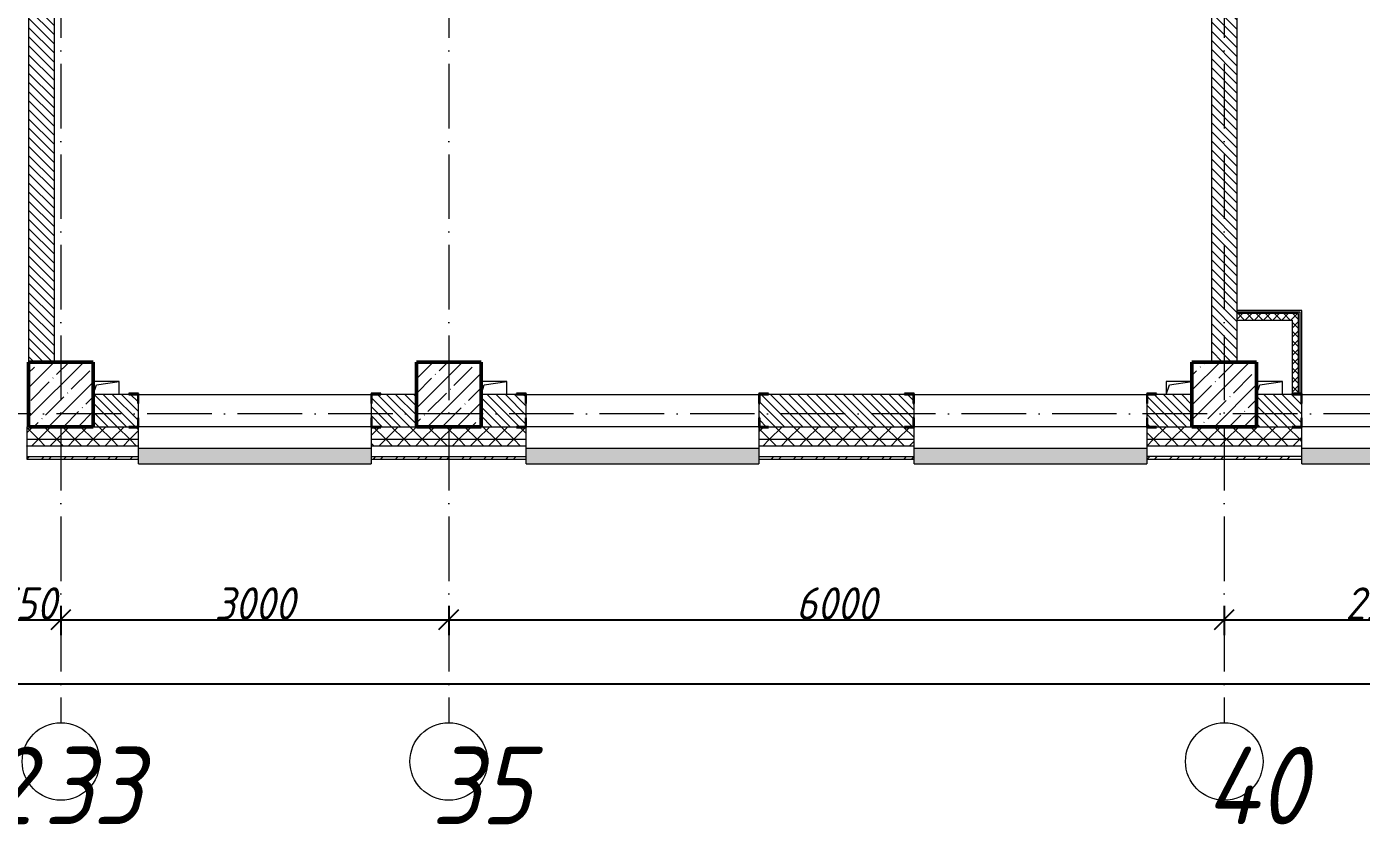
# Model space of a CAD drawing. Header units: millimetres. Extents: x -12989 to 629078, y -109036 to 555275.
# Drawn here: x 558248 to 568573, y 317997 to 324167 of the extents above; entities that cross this region are included whole.
import ezdxf

# ---------------------------------------------------------------- set-up
doc = ezdxf.new("R2010")
doc.units = ezdxf.units.MM
doc.linetypes.add('50_200_ШТРИХ_1Т_ш5_п1_п1_', pattern=[700, 500, -100, 0, -100])
for name, color, linetype, lineweight in [('A-____-____-DIMS', 7, 'Continuous', 9), ('A-GENM-____-MCUT', 7, 'Continuous', 25), ('A-GENM-____-OTLN', 7, 'Continuous', 9), ('A-GENM-____-OTLN-1', 7, 'Continuous', 25), ('A-GLAZ-____-OTLN', 7, 'Continuous', 9), ('A-WALL-____-MCUT', 7, 'Continuous', 13), ('A-WALL-____-MCUT-1', 7, 'Continuous', 9), ('A-WALL-____-OTLN', 7, 'Continuous', 9), ('A-WALL-____-PATT-1', 7, 'Continuous', 9), ('A-WALL-FNSH-MCUT-1', 7, 'Continuous', 9), ('S-COLS-____-MCUT', 7, 'Continuous', 50), ('S-COLS-____-OTLN', 7, 'Continuous', 9), ('S-GRID-____-IDEN', 7, 'Continuous', 9), ('S-GRID-____-OTLN-1', 7, '50_200_ШТРИХ_1Т_ш5_п1_п1_', 9)]:
    doc.layers.add(name, color=color, linetype=linetype, lineweight=lineweight)
doc.layers.add('A-GLAZ-____-OTLN-1', color=7, linetype='Continuous', lineweight=9, true_color=0xc0c0c0)
doc.layers.add('A-WALL-____-PATT-3', color=9, linetype='Continuous', lineweight=9, true_color=0x808080)
doc.styles.add('ISOCPEUR_I_9', font='isocpeui.ttf', dxfattribs={"width": 0.9, "height": 250})
doc.dimstyles.new('ISO-2_5_0_9К_БОЛЬШОЙ_ОСИ', dxfattribs={"dimscale": 304.8, "dimtxt": 248.995294, "dimasz": 0.492126, "dimexe": 0.393701, "dimexo": 0, "dimgap": 0, "dimtad": 1, "dimdec": 0, "dimzin": 0, "dimdsep": 46, "dimtxsty": 'ISOCPEUR_I_9', "dimblk1": 'OBLIQUE', "dimblk2": 'OBLIQUE', "dimsah": 1, "dimcen": 0.09, "dimdle": 0.393701, "dimazin": 0, "dimtfac": 1, "dimtdec": 4, "dimtix": 1, "dimtmove": 0, "dimatfit": 3, "dimfxl": 1, "dimtvp": 1, "dimtolj": 1, "dimtzin": 0, "dimarcsym": 2})
pattern_1 = [(135, (513013.31, 265891.49), (-35.35534, -35.35534), [])]
pattern_2 = [(45, (513013.31, 265891.49), (-35.35534, 35.35534), []), (135, (513013.31, 265891.49), (-35.35534, -35.35534), [])]
pattern_3 = [(45, (513013.31, 265891.49), (-70.71068, 70.71068), []), (135, (513013.31, 265891.49), (-70.71068, -70.71068), [])]

# ---------------------------------------------------------------- blocks, each defined once
blk = doc.blocks.new('BSC_Колонна _Прямоугольная - 500х500-V22-АР1_План отверстий 1 этажа в осях 1-64_Ю-ЯЯ')
at = {"layer": 'S-COLS-____-OTLN'}
h = blk.add_hatch(dxfattribs=at)
h.set_pattern_fill('FP_28', color=256, style=0, pattern_type=2)
h.set_pattern_definition([(45, (-54500, -55431.04), (-114.04925, 114.04925), []), (45, (-54385.95, -55431.04), (-114.04925, 114.04925), [201.613, -40.323, 3.353, -36.97])])
h.paths.add_polyline_path([(-250, -250), (250, -250), (250, 250), (-250, 250), (-250, -225)], flags=0)
at = {"layer": 'S-COLS-____-MCUT'}
for p, q in [((250, 250), (-250, 250)), ((-250, 250), (-250, -250)), ((250, -250), (250, 250)), ((-250, -250), (250, -250))]:
    blk.add_line(p, q, dxfattribs=at)
blk = doc.blocks.new('BSC_Колонна _Прямоугольная - 500х500-V50-АР1_План отверстий 1 этажа в осях 1-64_Ю-ЯЯ')
at = {"layer": 'S-COLS-____-OTLN'}
h = blk.add_hatch(dxfattribs=at)
h.set_pattern_fill('FP_57', color=256, style=0, pattern_type=2)
h.set_pattern_definition([(45, (-48500, -55431.04), (-114.04925, 114.04925), []), (45, (-48385.95, -55431.04), (-114.04925, 114.04925), [201.613, -40.323, 3.353, -36.97])])
h.paths.add_polyline_path([(-250, -250), (250, -250), (250, 250), (-250, 250), (-250, 178)], flags=0)
at = {"layer": 'S-COLS-____-MCUT'}
for p, q in [((250, 250), (-250, 250)), ((-250, 250), (-250, -250)), ((250, -250), (250, 250)), ((-250, -250), (250, -250))]:
    blk.add_line(p, q, dxfattribs=at)
blk = doc.blocks.new('BSC_Колонна _Прямоугольная - 500х500-V80-АР1_План отверстий 1 этажа в осях 1-64_Ю-ЯЯ')
at = {"layer": 'S-COLS-____-OTLN'}
h = blk.add_hatch(dxfattribs=at)
h.set_pattern_fill('FP_89', color=256, style=0, pattern_type=2)
h.set_pattern_definition([(45, (-45500, -55431.04), (-114.04925, 114.04925), []), (45, (-45385.95, -55431.04), (-114.04925, 114.04925), [201.613, -40.323, 3.353, -36.97])])
h.paths.add_polyline_path([(-250, -250), (250, -250), (250, 250), (-250, 250), (-250, 178)], flags=0)
at = {"layer": 'S-COLS-____-MCUT'}
for p, q in [((250, 250), (-250, 250)), ((-250, 250), (-250, -250)), ((250, -250), (250, 250)), ((-250, -250), (250, -250))]:
    blk.add_line(p, q, dxfattribs=at)
blk = doc.blocks.new('Фахверк_СКБ_Уголок - 250_2700-27497298-АР1_План отверстий 1 этажа в осях 1-64_Ю-ЯЯ')
at = {"layer": 'A-GENM-____-MCUT'}
for p, q in [((200, 181), (125, 181)), ((125, 181), (125, 106)), ((125, 106), (131, 106)), ((131, 106), (131, 175)), ((131, 175), (200, 175)), ((200, 175), (200, 181)), ((131, -6), (125, -6)), ((125, -6), (125, -81)), ((125, -81), (200, -81)), ((131, -75), (131, -6)), ((200, -75), (131, -75)), ((200, -81), (200, -75))]:
    blk.add_line(p, q, dxfattribs=at)
blk = doc.blocks.new('AR_Отверстие прямоугольное _в плите_ - AR_Отверстие прямоугольное _в плите_-V206-АР1_План отверстий 1 этажа в осях 1-64_Ю-ЯЯ')
at = {"layer": 'A-GENM-____-OTLN'}
for p, q in [((100, 50), (-100, 50)), ((-100, -50), (-75, 25)), ((-75, 25), (100, 50)), ((100, -50), (100, 50))]:
    blk.add_line(p, q, dxfattribs=at)
blk = doc.blocks.new('AR_Отверстие прямоугольное _в плите_ - AR_Отверстие прямоугольное _в плите_-V228-АР1_План отверстий 1 этажа в осях 1-64_Ю-ЯЯ')
at = {"layer": 'A-GENM-____-OTLN'}
for p, q in [((100, 50), (-100, 50)), ((-100, 50), (-100, -50)), ((-100, -50), (-75, 25)), ((-75, 25), (100, 50))]:
    blk.add_line(p, q, dxfattribs=at)
blk = doc.blocks.new('Отлив_СКБ - Отлив витража_120_НВФ-31885687-АР1_План отверстий 1 этажа в осях 1-64_Ю-ЯЯ')
at = {"layer": 'A-GLAZ-____-OTLN-1'}
for points in [[(0, -2), (1800, -2), (1800, 0), (0, 0)], [(877, -120), (1800, -120), (1800, -2), (0, -2), (0, -120)]]:
    blk.add_hatch(color=256, dxfattribs=at).paths.add_polyline_path(points, flags=0)
at = {"layer": 'A-GLAZ-____-OTLN'}
for p, q in [((0, 0), (1800, 0)), ((1800, -2), (0, -2)), ((0, -120), (0, -83)), ((1800, -83), (1800, -120)), ((0, -120), (1800, -120))]:
    blk.add_line(p, q, dxfattribs=at)
blk = doc.blocks.new('Ось сетки - Круг_Ø6_00__ISO-2_5_0_9K_-25732049-АР1_План отверстий 1 этажа в осях 1-64_Ю-ЯЯ')
at = {"layer": 'S-GRID-____-IDEN'}
blk.add_circle((0, 0), 3, dxfattribs=at)
blk = doc.blocks.new('_Oblique')
at = {"color": 0, "linetype": 'ByBlock', "lineweight": -2}
blk.add_line((-0.5, -0.5), (0.5, 0.5), dxfattribs=at)
blk = doc.blocks.new('*D5480')
at = {"layer": 'A-____-____-DIMS', "color": 0, "lineweight": -2, "transparency": 16777216}
for p, q in [((557963, 319686), (557963, 319460)), ((558513, 319686), (558513, 319460)), ((557843, 319580), (558633, 319580))]:
    blk.add_line(p, q, dxfattribs=at)
at = {"layer": 'Defpoints', "color": 0, "transparency": 16777216}
for p in [(557963, 319686), (558513, 319686), (558513, 319580)]:
    blk.add_point(p, dxfattribs=at)
at = {"layer": 'A-____-____-DIMS', "color": 0, "lineweight": -2, "transparency": 16777216, "xscale": 150, "yscale": 150, "zscale": 150, "rotation": 180}
blk.add_blockref('_Oblique', (557963, 319580), dxfattribs=at)
at = {"layer": 'A-____-____-DIMS', "color": 0, "lineweight": -2, "transparency": 16777216, "xscale": 150, "yscale": 150, "zscale": 150}
blk.add_blockref('_Oblique', (558513, 319580), dxfattribs=at)
at = {"layer": 'A-____-____-DIMS', "color": 0, "transparency": 16777216, "insert": (558238, 319705), "char_height": 250, "width": 568.86, "attachment_point": 5, "style": 'ISOCPEUR_I_9'}
blk.add_mtext('\\A1;550', dxfattribs=at)
blk = doc.blocks.new('*D5481')
at = {"layer": 'A-____-____-DIMS', "color": 0, "lineweight": -2, "transparency": 16777216}
for p, q in [((558513, 319686), (558513, 319460)), ((561513, 319686), (561513, 319460)), ((558393, 319580), (561633, 319580))]:
    blk.add_line(p, q, dxfattribs=at)
at = {"layer": 'Defpoints', "color": 0, "transparency": 16777216}
for p in [(558513, 319686), (561513, 319686), (561513, 319580)]:
    blk.add_point(p, dxfattribs=at)
at = {"layer": 'A-____-____-DIMS', "color": 0, "lineweight": -2, "transparency": 16777216, "xscale": 150, "yscale": 150, "zscale": 150, "rotation": 180}
blk.add_blockref('_Oblique', (558513, 319580), dxfattribs=at)
at = {"layer": 'A-____-____-DIMS', "color": 0, "lineweight": -2, "transparency": 16777216, "xscale": 150, "yscale": 150, "zscale": 150}
blk.add_blockref('_Oblique', (561513, 319580), dxfattribs=at)
at = {"layer": 'A-____-____-DIMS', "color": 0, "transparency": 16777216, "insert": (560013, 319705), "char_height": 250, "width": 758.48, "attachment_point": 5, "style": 'ISOCPEUR_I_9'}
blk.add_mtext('\\A1;3000', dxfattribs=at)
blk = doc.blocks.new('*D5482')
at = {"layer": 'A-____-____-DIMS', "color": 0, "lineweight": -2, "transparency": 16777216}
for p, q in [((561513, 319686), (561513, 319460)), ((567513, 319686), (567513, 319460)), ((561393, 319580), (567633, 319580))]:
    blk.add_line(p, q, dxfattribs=at)
at = {"layer": 'Defpoints', "color": 0, "transparency": 16777216}
for p in [(561513, 319686), (567513, 319686), (567513, 319580)]:
    blk.add_point(p, dxfattribs=at)
at = {"layer": 'A-____-____-DIMS', "color": 0, "lineweight": -2, "transparency": 16777216, "xscale": 150, "yscale": 150, "zscale": 150, "rotation": 180}
blk.add_blockref('_Oblique', (561513, 319580), dxfattribs=at)
at = {"layer": 'A-____-____-DIMS', "color": 0, "lineweight": -2, "transparency": 16777216, "xscale": 150, "yscale": 150, "zscale": 150}
blk.add_blockref('_Oblique', (567513, 319580), dxfattribs=at)
at = {"layer": 'A-____-____-DIMS', "color": 0, "transparency": 16777216, "insert": (564513, 319705), "char_height": 250, "width": 758.48, "attachment_point": 5, "style": 'ISOCPEUR_I_9'}
blk.add_mtext('\\A1;6000', dxfattribs=at)
blk = doc.blocks.new('*D5483')
at = {"layer": 'A-____-____-DIMS', "color": 0, "lineweight": -2, "transparency": 16777216}
for p, q in [((567513, 319686), (567513, 319460)), ((570013, 319686), (570013, 319460)), ((567393, 319580), (570133, 319580))]:
    blk.add_line(p, q, dxfattribs=at)
at = {"layer": 'Defpoints', "color": 0, "transparency": 16777216}
for p in [(567513, 319686), (570013, 319686), (570013, 319580)]:
    blk.add_point(p, dxfattribs=at)
at = {"layer": 'A-____-____-DIMS', "color": 0, "lineweight": -2, "transparency": 16777216, "xscale": 150, "yscale": 150, "zscale": 150, "rotation": 180}
blk.add_blockref('_Oblique', (567513, 319580), dxfattribs=at)
at = {"layer": 'A-____-____-DIMS', "color": 0, "lineweight": -2, "transparency": 16777216, "xscale": 150, "yscale": 150, "zscale": 150}
blk.add_blockref('_Oblique', (570013, 319580), dxfattribs=at)
at = {"layer": 'A-____-____-DIMS', "color": 0, "transparency": 16777216, "insert": (568763, 319705), "char_height": 250, "width": 758.48, "attachment_point": 5, "style": 'ISOCPEUR_I_9'}
blk.add_mtext('\\A1;2500', dxfattribs=at)
blk = doc.blocks.new('*D5555')
at = {"layer": 'A-____-____-DIMS', "color": 0, "lineweight": -2, "transparency": 16777216}
for p, q in [((510663, 319189), (510663, 318963)), ((584063, 319189), (584063, 318963)), ((510543, 319083), (584183, 319083))]:
    blk.add_line(p, q, dxfattribs=at)
at = {"layer": 'Defpoints', "color": 0, "transparency": 16777216}
for p in [(510663, 319189), (584063, 319189), (584063, 319083)]:
    blk.add_point(p, dxfattribs=at)
at = {"layer": 'A-____-____-DIMS', "color": 0, "lineweight": -2, "transparency": 16777216, "xscale": 150, "yscale": 150, "zscale": 150, "rotation": 180}
blk.add_blockref('_Oblique', (510663, 319083), dxfattribs=at)
at = {"layer": 'A-____-____-DIMS', "color": 0, "lineweight": -2, "transparency": 16777216, "xscale": 150, "yscale": 150, "zscale": 150}
blk.add_blockref('_Oblique', (584063, 319083), dxfattribs=at)
at = {"layer": 'A-____-____-DIMS', "color": 0, "transparency": 16777216, "insert": (547363, 319210), "char_height": 250, "width": 971.08, "attachment_point": 5, "style": 'ISOCPEUR_I_9'}
blk.add_mtext('\\A1;73400', dxfattribs=at)

msp = doc.modelspace()

# ---------------------------------------------------------------- hatches: boundary and pattern name
at = {"layer": 'A-WALL-____-PATT-1'}
h = msp.add_hatch(dxfattribs=at)
h.set_pattern_fill('FP_6', color=256, style=0, pattern_type=2)
h.set_pattern_definition(pattern_1)
h.paths.add_polyline_path([(558263.3109, 321572.5335), (558463.3109, 321572.5335), (558463.3109, 325072.5335), (558394.3109, 325072.5335), (558394.3109, 325078.5335), (558463.3109, 325078.5335), (558463.3109, 328572.5335), (558263.3109, 328572.5335), (558263.3109, 325078.5335), (558332.3109, 325078.5335), (558332.3109, 325072.5335), (558263.3109, 325072.5335), (558263.3109, 323115.3495)], flags=0)
h = msp.add_hatch(dxfattribs=at)
h.set_pattern_fill('FP_6', color=256, style=0, pattern_type=2)
h.set_pattern_definition(pattern_1)
h.paths.add_polyline_path([(567413.3109, 321572.5335), (567613.3109, 321572.5335), (567613.3109, 325072.5335), (567544.3109, 325072.5335), (567544.3109, 325078.5335), (567613.3109, 325078.5335), (567613.3109, 328572.5335), (567413.3109, 328572.5335), (567413.3109, 325078.5335), (567482.3109, 325078.5335), (567482.3109, 325072.5335), (567413.3109, 325072.5335), (567413.3109, 323115.3495)], flags=0)
h = msp.add_hatch(dxfattribs=at)
h.set_pattern_fill('FP_6', color=256, style=0, pattern_type=2)
h.set_pattern_definition(pattern_1)
h.paths.add_polyline_path([(560919.3109, 321072.5335), (561263.3109, 321072.5335), (561263.3109, 321322.5335), (560919.3109, 321322.5335), (560919.3109, 321253.5335), (560913.3109, 321253.5335), (560913.3109, 321141.5335), (560919.3109, 321141.5335)], flags=0)
h.paths.add_polyline_path([(559038.3109, 321072.5335), (559107.3109, 321072.5335), (559107.3109, 321141.5335), (559113.3109, 321141.5335), (559113.3109, 321253.5335), (559107.3109, 321253.5335), (559107.3109, 321322.5335), (558763.3109, 321322.5335), (558763.3109, 321072.5335), (558952.9195, 321072.5335)], flags=0)
h = msp.add_hatch(dxfattribs=at)
h.set_pattern_fill('FP_6', color=256, style=0, pattern_type=2)
h.set_pattern_definition(pattern_1)
h.paths.add_polyline_path([(565038.3109, 321072.5335), (565107.3109, 321072.5335), (565107.3109, 321141.5335), (565113.3109, 321141.5335), (565113.3109, 321253.5335), (565107.3109, 321253.5335), (565107.3109, 321322.5335), (563919.3109, 321322.5335), (563919.3109, 321253.5335), (563913.3109, 321253.5335), (563913.3109, 321141.5335), (563919.3109, 321141.5335), (563919.3109, 321072.5335), (564255.4215, 321072.5335)], flags=0)
h.paths.add_polyline_path([(566988.3109, 321072.5335), (567263.3109, 321072.5335), (567263.3109, 321322.5335), (566919.3109, 321322.5335), (566919.3109, 321253.5335), (566913.3109, 321253.5335), (566913.3109, 321141.5335), (566919.3109, 321141.5335), (566919.3109, 321072.5335)], flags=0)
h.paths.add_polyline_path([(562107.3109, 321072.5335), (562107.3109, 321141.5335), (562113.3109, 321141.5335), (562113.3109, 321253.5335), (562107.3109, 321253.5335), (562107.3109, 321322.5335), (561763.3109, 321322.5335), (561763.3109, 321072.5335), (562038.3109, 321072.5335)], flags=0)
h = msp.add_hatch(dxfattribs=at)
h.set_pattern_fill('FP_6', color=256, style=0, pattern_type=2)
h.set_pattern_definition(pattern_1)
h.paths.add_polyline_path([(568107.3109, 321072.5335), (568107.3109, 321141.5335), (568113.3109, 321141.5335), (568113.3109, 321253.5335), (568107.3109, 321253.5335), (568107.3109, 321322.5335), (567763.3109, 321322.5335), (567763.3109, 321072.5335), (568038.3109, 321072.5335)], flags=0)
h.paths.add_polyline_path([(570263.3109, 321072.5335), (570263.3109, 321322.5335), (569919.3109, 321322.5335), (569919.3109, 321253.5335), (569913.3109, 321253.5335), (569913.3109, 321141.5335), (569919.3109, 321141.5335), (569919.3109, 321072.5335), (569988.3109, 321072.5335)], flags=0)
h = msp.add_hatch(dxfattribs=at)
h.set_pattern_fill('FP_1', color=256, style=0, pattern_type=2)
h.set_pattern_definition(pattern_3)
h.paths.add_polyline_path([(572913.3109, 320972.5335), (573513.3109, 320972.5335), (573513.3109, 321072.5335), (572988.3109, 321072.5335), (572988.3109, 321066.5335), (572913.3109, 321066.5335)], flags=0)
h.paths.add_polyline_path([(571113.3109, 320972.5335), (571113.3109, 321066.5335), (571038.3109, 321066.5335), (571038.3109, 321072.5335), (569988.3109, 321072.5335), (569988.3109, 321066.5335), (569913.3109, 321066.5335), (569913.3109, 320972.5335), (570441.6739, 320972.5335)], flags=0)
h.paths.add_polyline_path([(568113.3109, 320972.5335), (568113.3109, 321066.5335), (568038.3109, 321066.5335), (568038.3109, 321072.5335), (566988.3109, 321072.5335), (566988.3109, 321066.5335), (566913.3109, 321066.5335), (566913.3109, 320972.5335), (567790.4229, 320972.5335)], flags=0)
h.paths.add_polyline_path([(565113.3109, 320972.5335), (565113.3109, 321066.5335), (565038.3109, 321066.5335), (565038.3109, 321072.5335), (563988.3109, 321072.5335), (563988.3109, 321066.5335), (563913.3109, 321066.5335), (563913.3109, 320972.5335), (565107.3109, 320972.5335)], flags=0)
h.paths.add_polyline_path([(562113.3109, 320972.5335), (562113.3109, 321066.5335), (562038.3109, 321066.5335), (562038.3109, 321072.5335), (560988.3109, 321072.5335), (560988.3109, 321066.5335), (560913.3109, 321066.5335), (560913.3109, 320972.5335), (562038.3109, 320972.5335)], flags=0)
h.paths.add_polyline_path([(558952.9195, 320972.5335), (559113.3109, 320972.5335), (559113.3109, 321066.5335), (559038.3109, 321066.5335), (559038.3109, 321072.5335), (558248.3109, 321072.5335), (558248.3109, 320972.5335), (558763.3109, 320972.5335)], flags=0)
h = msp.add_hatch(dxfattribs=at)
h.set_pattern_fill('FP_1', color=256, style=0, pattern_type=2)
h.set_pattern_definition(pattern_3)
h.paths.add_polyline_path([(573092.9249, 320922.5335), (573513.3109, 320922.5335), (573513.3109, 320972.5335), (572913.3109, 320972.5335), (572913.3109, 320922.5335)], flags=0)
h.paths.add_polyline_path([(571113.3109, 320922.5335), (571113.3109, 320972.5335), (569913.3109, 320972.5335), (569913.3109, 320922.5335), (570441.6739, 320922.5335)], flags=0)
h.paths.add_polyline_path([(568113.3109, 320922.5335), (568113.3109, 320972.5335), (566913.3109, 320972.5335), (566913.3109, 320922.5335), (567790.4229, 320922.5335)], flags=0)
h.paths.add_polyline_path([(562113.3109, 320922.5335), (562113.3109, 320972.5335), (560913.3109, 320972.5335), (560913.3109, 320922.5335), (561604.1705, 320922.5335)], flags=0)
h.paths.add_polyline_path([(564255.4215, 320922.5335), (565113.3109, 320922.5335), (565113.3109, 320972.5335), (563913.3109, 320972.5335), (563913.3109, 320922.5335)], flags=0)
h.paths.add_polyline_path([(558952.9195, 320922.5335), (559113.3109, 320922.5335), (559113.3109, 320972.5335), (558248.3109, 320972.5335), (558248.3109, 320922.5335)], flags=0)
h = msp.add_hatch(dxfattribs=at)
h.set_pattern_fill('FP_3', color=256, style=0, pattern_type=2)
h.set_pattern_definition([(45, (513013.31, 265891.49), (-85.53659, 85.53659), []), (45, (513070.34, 265891.49), (-85.53659, 85.53659), [])])
h.paths.add_polyline_path([(573633.3109, 320822.5335), (573633.3109, 320842.5335), (572913.3109, 320842.5335), (572913.3109, 320822.5335), (573092.9249, 320822.5335)], flags=0)
h.paths.add_polyline_path([(570441.6739, 320822.5335), (571113.3109, 320822.5335), (571113.3109, 320842.5335), (569913.3109, 320842.5335), (569913.3109, 320822.5335)], flags=0)
h.paths.add_polyline_path([(566913.3109, 320822.5335), (568113.3109, 320822.5335), (568113.3109, 320842.5335), (566913.3109, 320842.5335)], flags=0)
h.paths.add_polyline_path([(565113.3109, 320822.5335), (565113.3109, 320842.5335), (563913.3109, 320842.5335), (563913.3109, 320822.5335), (564255.4215, 320822.5335)], flags=0)
h.paths.add_polyline_path([(561604.1705, 320822.5335), (562113.3109, 320822.5335), (562113.3109, 320842.5335), (560913.3109, 320842.5335), (560913.3109, 320822.5335)], flags=0)
h.paths.add_polyline_path([(559113.3109, 320822.5335), (559113.3109, 320842.5335), (558248.3109, 320842.5335), (558248.3109, 320822.5335), (558952.9195, 320822.5335)], flags=0)
at = {"layer": 'A-WALL-____-PATT-3'}
h = msp.add_hatch(dxfattribs=at)
h.set_pattern_fill('FP_7', color=256, style=0, pattern_type=2)
h.set_pattern_definition(pattern_2)
h.paths.add_polyline_path([(568087.7892, 321328.5335), (568088.3109, 321328.5335), (568088.3109, 321947.5335), (568038.3109, 321947.5335), (568038.3109, 321328.5335)], flags=0)
h.paths.add_polyline_path([(568038.3109, 324647.5335), (568088.3109, 324647.5335), (568088.3109, 325497.5335), (568038.3109, 325497.5335), (568038.3109, 324697.5335)], flags=0)
h.paths.add_polyline_path([(568088.3109, 328197.5335), (568088.3109, 328997.5335), (568038.3109, 328997.5335), (568038.3109, 328197.5335)], flags=0)
h = msp.add_hatch(dxfattribs=at)
h.set_pattern_fill('FP_7', color=256, style=0, pattern_type=2)
h.set_pattern_definition(pattern_2)
h.paths.add_polyline_path([(568038.3109, 321897.5335), (568038.3109, 321947.5335), (567613.3109, 321947.5335), (567613.3109, 321897.5335), (567790.4229, 321897.5335)], flags=0)

# ---------------------------------------------------------------- linework, layer by layer
at = {"layer": 'A-WALL-____-MCUT'}
for p, q in [((558263.3109, 325072.5335), (558263.3109, 321572.5335)), ((558463.3109, 321572.5335), (558463.3109, 325072.5335)), ((567413.3109, 325072.5335), (567413.3109, 321572.5335)), ((567613.3109, 321572.5335), (567613.3109, 325072.5335)), ((568088.3109, 321947.5335), (567613.3109, 321947.5335)), ((568088.3109, 321328.5335), (568088.3109, 321947.5335)), ((567613.3109, 321897.5335), (568038.3109, 321897.5335)), ((568038.3109, 321897.5335), (568038.3109, 321328.5335)), ((559038.3109, 321322.5335), (558763.3109, 321322.5335)), ((561263.3109, 321322.5335), (560988.3109, 321322.5335)), ((562038.3109, 321322.5335), (561763.3109, 321322.5335)), ((565038.3109, 321322.5335), (563988.3109, 321322.5335)), ((567263.3109, 321322.5335), (566988.3109, 321322.5335)), ((568038.3109, 321322.5335), (567763.3109, 321322.5335)), ((559113.3109, 321141.5335), (559113.3109, 321253.5335)), ((560913.3109, 321253.5335), (560913.3109, 321141.5335)), ((562113.3109, 321141.5335), (562113.3109, 321253.5335)), ((563913.3109, 321253.5335), (563913.3109, 321141.5335)), ((565113.3109, 321141.5335), (565113.3109, 321253.5335)), ((566913.3109, 321253.5335), (566913.3109, 321141.5335)), ((568113.3109, 321141.5335), (568113.3109, 321253.5335)), ((558263.3109, 321072.5335), (558248.3109, 321072.5335)), ((558248.3109, 321072.5335), (558248.3109, 320842.5335)), ((559113.3109, 320842.5335), (559113.3109, 321066.5335)), ((560913.3109, 321066.5335), (560913.3109, 320842.5335)), ((562113.3109, 320842.5335), (562113.3109, 321066.5335)), ((563913.3109, 321066.5335), (563913.3109, 320842.5335)), ((565113.3109, 320842.5335), (565113.3109, 321066.5335)), ((566913.3109, 321066.5335), (566913.3109, 320842.5335)), ((568113.3109, 320842.5335), (568113.3109, 321066.5335)), ((558248.3109, 320842.5335), (559113.3109, 320842.5335)), ((559113.3109, 320842.5335), (559113.3109, 320842.5335)), ((560913.3109, 320842.5335), (562113.3109, 320842.5335)), ((563913.3109, 320842.5335), (565113.3109, 320842.5335)), ((568113.3109, 320842.5335), (566913.3109, 320842.5335))]:
    msp.add_line(p, q, dxfattribs=at)
at = {"layer": 'A-WALL-____-MCUT-1'}
for p, q in [((568100.8109, 321960.0335), (567613.3109, 321960.0335)), ((568100.8109, 321328.5335), (568100.8109, 321960.0335)), ((558763.3109, 321072.5335), (559038.3109, 321072.5335)), ((560988.3109, 321072.5335), (561263.3109, 321072.5335)), ((561763.3109, 321072.5335), (562038.3109, 321072.5335)), ((563988.3109, 321072.5335), (565038.3109, 321072.5335)), ((566988.3109, 321072.5335), (567263.3109, 321072.5335)), ((567763.3109, 321072.5335), (568038.3109, 321072.5335)), ((559113.3109, 320972.5335), (558248.3109, 320972.5335)), ((559113.3109, 320922.5335), (558248.3109, 320922.5335)), ((562113.3109, 320972.5335), (560913.3109, 320972.5335)), ((562113.3109, 320922.5335), (560913.3109, 320922.5335)), ((565113.3109, 320972.5335), (563913.3109, 320972.5335)), ((565113.3109, 320922.5335), (563913.3109, 320922.5335)), ((568113.3109, 320972.5335), (566913.3109, 320972.5335)), ((568113.3109, 320922.5335), (566913.3109, 320922.5335))]:
    msp.add_line(p, q, dxfattribs=at)
at = {"layer": 'A-WALL-____-OTLN'}
for p, q in [((559113.3109, 321322.5335), (560913.3109, 321322.5335)), ((562113.3109, 321322.5335), (563913.3109, 321322.5335)), ((565113.3109, 321322.5335), (566913.3109, 321322.5335)), ((568113.3109, 321322.5335), (569913.3109, 321322.5335)), ((560913.3109, 321072.5335), (559113.3109, 321072.5335)), ((563913.3109, 321072.5335), (562113.3109, 321072.5335)), ((566913.3109, 321072.5335), (565113.3109, 321072.5335)), ((569913.3109, 321072.5335), (568113.3109, 321072.5335))]:
    msp.add_line(p, q, dxfattribs=at)
at = {"layer": 'A-WALL-FNSH-MCUT-1'}
for p, q in [((568113.3109, 321972.5335), (567613.3109, 321972.5335)), ((568113.3109, 321328.5335), (568113.3109, 321972.5335)), ((558248.3109, 320842.5335), (558248.3109, 320822.5335)), ((558248.3109, 320822.5335), (559113.3109, 320822.5335)), ((559113.3109, 320822.5335), (559113.3109, 320842.5335)), ((560913.3109, 320842.5335), (560913.3109, 320822.5335)), ((560913.3109, 320822.5335), (562113.3109, 320822.5335)), ((562113.3109, 320822.5335), (562113.3109, 320842.5335)), ((563913.3109, 320842.5335), (563913.3109, 320822.5335)), ((563913.3109, 320822.5335), (565113.3109, 320822.5335)), ((565113.3109, 320822.5335), (565113.3109, 320842.5335)), ((566913.3109, 320842.5335), (566913.3109, 320822.5335)), ((566913.3109, 320822.5335), (568113.3109, 320822.5335)), ((568113.3109, 320822.5335), (568113.3109, 320842.5335))]:
    msp.add_line(p, q, dxfattribs=at)
at = {"layer": 'S-GRID-____-OTLN-1'}
for p, q in [((558513.3109, 356784.3429), (558513.3109, 318783.0794)), ((561513.3109, 356784.3429), (561513.3109, 318783.0794)), ((567513.3109, 356784.3429), (567513.3109, 318783.0794)), ((617087.7175, 321172.5335), (508344.5407, 321172.5335))]:
    msp.add_line(p, q, dxfattribs=at)

# ---------------------------------------------------------------- block references
at = {"layer": 'A-GENM-____-OTLN'}
for name, p in [('AR_Отверстие прямоугольное _в плите_ - AR_Отверстие прямоугольное _в плите_-V206-АР1_План отверстий 1 этажа в осях 1-64_Ю-ЯЯ', (558863.3109, 321372.5335)), ('AR_Отверстие прямоугольное _в плите_ - AR_Отверстие прямоугольное _в плите_-V206-АР1_План отверстий 1 этажа в осях 1-64_Ю-ЯЯ', (561863.3109, 321372.5335)), ('AR_Отверстие прямоугольное _в плите_ - AR_Отверстие прямоугольное _в плите_-V228-АР1_План отверстий 1 этажа в осях 1-64_Ю-ЯЯ', (567163.3109, 321372.5335)), ('AR_Отверстие прямоугольное _в плите_ - AR_Отверстие прямоугольное _в плите_-V206-АР1_План отверстий 1 этажа в осях 1-64_Ю-ЯЯ', (567863.3109, 321372.5335))]:
    msp.add_blockref(name, p, dxfattribs=at)
at = {"layer": 'A-GENM-____-OTLN-1', "rotation": 180}
for p in [(559238.3109, 321247.5335), (562238.3109, 321247.5335), (565238.3109, 321247.5335), (568238.3109, 321247.5335)]:
    msp.add_blockref('Фахверк_СКБ_Уголок - 250_2700-27497298-АР1_План отверстий 1 этажа в осях 1-64_Ю-ЯЯ', p, dxfattribs=at)
at = {"layer": 'A-GENM-____-OTLN-1'}
for p in [(560788.3109, 321147.5335), (563788.3109, 321147.5335), (566788.3109, 321147.5335)]:
    msp.add_blockref('Фахверк_СКБ_Уголок - 250_2700-27497298-АР1_План отверстий 1 этажа в осях 1-64_Ю-ЯЯ', p, dxfattribs=at)
at = {"layer": 'A-GLAZ-____-OTLN'}
for p in [(559113.3109, 320905.5335), (562113.3109, 320905.5335), (565113.3109, 320905.5335), (568113.3109, 320905.5335)]:
    msp.add_blockref('Отлив_СКБ - Отлив витража_120_НВФ-31885687-АР1_План отверстий 1 этажа в осях 1-64_Ю-ЯЯ', p, dxfattribs=at)
at = {"layer": 'S-COLS-____-OTLN'}
for name, p in [('BSC_Колонна _Прямоугольная - 500х500-V80-АР1_План отверстий 1 этажа в осях 1-64_Ю-ЯЯ', (558513.3109, 321322.5335)), ('BSC_Колонна _Прямоугольная - 500х500-V50-АР1_План отверстий 1 этажа в осях 1-64_Ю-ЯЯ', (561513.3109, 321322.5335)), ('BSC_Колонна _Прямоугольная - 500х500-V22-АР1_План отверстий 1 этажа в осях 1-64_Ю-ЯЯ', (567513.3109, 321322.5335))]:
    msp.add_blockref(name, p, dxfattribs=at)
at = {"layer": 'S-GRID-____-IDEN', "xscale": 99.99999999999993, "yscale": 99.99999999999993, "zscale": 99.99999999999993, "rotation": 180}
for p in [(558513.3109, 318483.0794), (561513.3109, 318483.0794), (567513.3109, 318483.0794)]:
    msp.add_blockref('Ось сетки - Круг_Ø6_00__ISO-2_5_0_9K_-25732049-АР1_План отверстий 1 этажа в осях 1-64_Ю-ЯЯ', p, dxfattribs=at)

# ---------------------------------------------------------------- texts
at = {"layer": 'S-GRID-____-IDEN', "char_height": 600, "attachment_point": 1, "style": 'ISOCPEUR_I_9'}
for s, insert, width in [('32', (557545.9688, 318597.013), 404.0505), ('33', (558378.9392, 318597.013), 404.0505), ('35', (561378.9392, 318597.013), 404.0505), ('40', (567369.9392, 318597.013), 425.696062)]:
    msp.add_mtext(s, dxfattribs=dict(at, insert=insert, width=width))

# ---------------------------------------------------------------- dimensions: what is measured, and where the dimension line sits
at = {"layer": 'A-____-____-DIMS'}
for base, p1, p2, override, picture, middle in [((558513.3109, 319579.9586), (557963.3109, 319686.0247), (558513.3109, 319686.0247), {"dimpost": '<>', "dimfxl": 550}, '*D5480', (558238.3109, 319704.9586)), ((561513.3109, 319579.9586), (558513.3109, 319686.0247), (561513.3109, 319686.0247), {"dimpost": '<>', "dimfxl": 3000}, '*D5481', (560013.3109, 319704.9586)), ((567513.3109, 319579.9586), (561513.3109, 319686.0247), (567513.3109, 319686.0247), {"dimpost": '<>', "dimfxl": 6000}, '*D5482', (564513.3109, 319704.9586)), ((570013.3109, 319579.9586), (567513.3109, 319686.0247), (570013.3109, 319686.0247), {"dimpost": '<>', "dimfxl": 2500}, '*D5483', (568763.3109, 319704.9586)), ((584063.3109, 319083.1584), (510663.3109, 319189.2244), (584063.3109, 319189.2244), {"dimpost": '<>', "dimfxl": 73400}, '*D5555', (547363.3109, 319209.7682))]:
    dim = msp.add_linear_dim(base=base, p1=p1, p2=p2, dimstyle='ISO-2_5_0_9К_БОЛЬШОЙ_ОСИ', override=override, dxfattribs=at)
    dim.commit()
    dim.dimension.update_dxf_attribs({"geometry": picture, "text_midpoint": middle})

doc.saveas('drawing.dxf')
